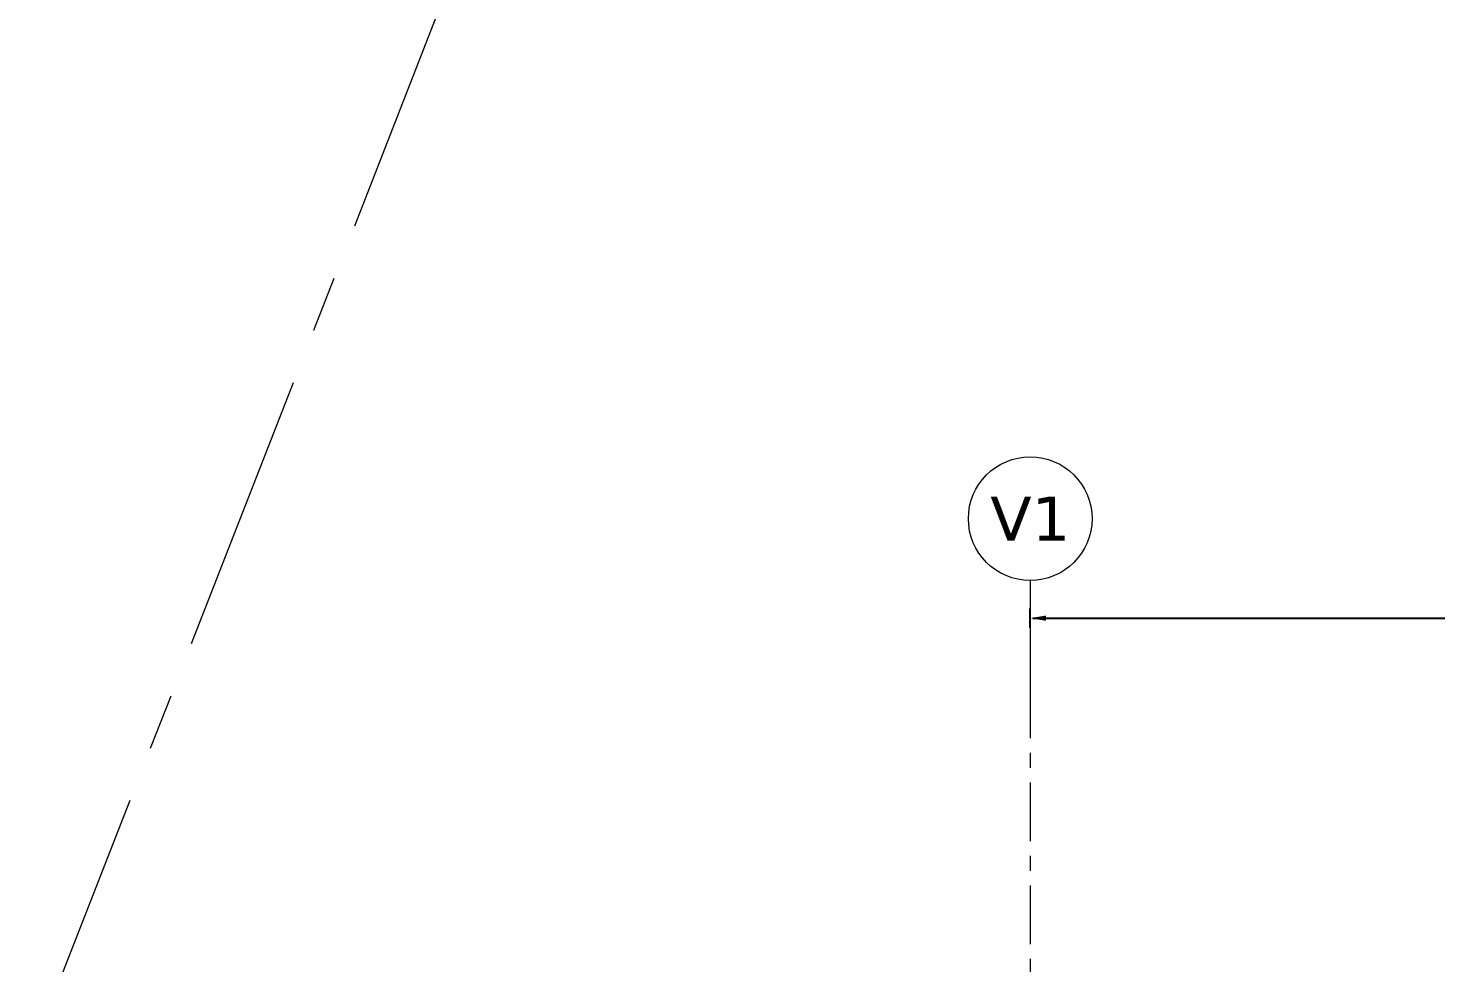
# Model space of a CAD drawing. Extents: x 1878645 to 3043969, y -1160829 to -603973.
# Drawn here: x 2780498 to 2790063, y -646472 to -640121 of the extents above; entities that cross this region are included whole.
import ezdxf
from ezdxf.enums import TextEntityAlignment as Align

# ---------------------------------------------------------------- set-up
doc = ezdxf.new("R2010")
doc.units = 0
doc.header["$LTSCALE"] = 100
doc.header["$PDMODE"] = 66
doc.linetypes.add('Center', pattern=[50.8, 31.75, -6.35, 6.35, -6.35])
doc.linetypes.add('Grids', pattern=[7, 4, -1, 1, -1])
doc.layers.get('Defpoints').update_dxf_attribs({"lineweight": 0})
for name, color, linetype in [('A-DIMN-100', 5, 'Continuous'), ('COMMENTS', 30, 'Continuous'), ('Dim', 3, 'Continuous'), ('RETAIN-WALL', 1, 'Continuous')]:
    doc.layers.add(name, color=color, linetype=linetype)
for name, color, linetype, lineweight in [('A-GRID', 8, 'Grids', 0), ('A-GRID-TAG', 3, 'Continuous', 0), ('A-SITE-BDRY', 6, 'Center', 70)]:
    doc.layers.add(name, color=color, linetype=linetype, lineweight=lineweight)
doc.styles.add('ARIAL', font='arial.ttf')
doc.styles.get("Standard").update_dxf_attribs({"font": 'verdana.ttf'})
doc.dimstyles.new('A-150-DIM-EXT_MAIN(FT)', dxfattribs={"dimscale": 0, "dimtxt": 200, "dimasz": 18, "dimexe": 100, "dimexo": 100, "dimgap": 50, "dimtad": 1, "dimdec": 0, "dimdsep": 46, "dimtxsty": 'ARIAL', "dimblk": 'A3', "dimcen": 0.025, "dimse1": 1, "dimse2": 1, "dimclrd": 256, "dimclre": 256, "dimclrt": 7, "dimazin": 2, "dimtfac": 1, "dimtdec": 0, "dimtix": 1, "dimtmove": 2, "dimatfit": 3, "dimldrblk": 'WSA-DOT-100', "dimfxl": 1, "dimtolj": 1, "dimtzin": 0, "dimarcsym": 0})

# ---------------------------------------------------------------- blocks, each defined once
blk = doc.blocks.new('*U14')
at = {"layer": 'A-GRID-TAG', "color": 8, "linetype": 'Grids', "lineweight": 15}
for p, q in [((0, 8), (0, 4)), ((0, 4), (0, 0))]:
    blk.add_line(p, q, dxfattribs=at)
at = {"layer": 'A-GRID-TAG', "linetype": 'Continuous'}
blk.add_circle((0, 13), 5, dxfattribs=at)
at = {"layer": 'A-GRID-TAG', "color": 7}
blk.add_attdef('GN', text='', height=4, dxfattribs=at).set_placement((0, 13), align=Align.MIDDLE_CENTER)
blk = doc.blocks.new('A2')
at = {"layer": 'Dim', "linetype": 'ByBlock', "lineweight": -2, "extrusion": (0, 0, -1)}
blk.add_lwpolyline([(6, 0), (12.2, 0)], dxfattribs=at)
blk.add_solid([(6, -1), (0, 0), (6, 1)], dxfattribs=at)
blk = doc.blocks.new('A3')
at = {"layer": 'Dim', "linetype": 'ByBlock', "lineweight": -2}
blk.add_line((0, 3.59), (0, -3.59), dxfattribs=at)
blk.add_blockref('A2', (0, 0), dxfattribs=at)
blk = doc.blocks.new('*D1617')
at = {"layer": 'Defpoints', "color": 0}
for p in [(2787306.7, -644129.5), (2795706.7, -644129.5), (2795706.7, -644129.5)]:
    blk.add_point(p, dxfattribs=at)
at = {"layer": 'Dim', "lineweight": -2}
blk.add_line((2787324.7, -644129.5), (2795688.7, -644129.5), dxfattribs=at)
at = {"layer": 'Dim', "lineweight": -2, "xscale": 18, "yscale": 18, "zscale": 18, "rotation": 180}
blk.add_blockref('A3', (2787306.7, -644129.5), dxfattribs=at)
at = {"layer": 'Dim', "lineweight": -2, "xscale": 18, "yscale": 18, "zscale": 18}
blk.add_blockref('A3', (2795706.7, -644129.5), dxfattribs=at)
at = {"layer": 'Dim', "color": 7, "insert": (2791506.7, -643977.4), "char_height": 200, "attachment_point": 5, "style": 'ARIAL'}
blk.add_mtext('\\A1;8400', dxfattribs=at)
blk = doc.blocks.new('WSA-DOT-100')
at = {"layer": 'A-DIMN-100', "color": 5}
for p, q in [((0, -200), (0, 200)), ((-200, 0), (200, 0))]:
    blk.add_line(p, q, dxfattribs=at)
at = {"layer": 'A-DIMN-100', "color": 1, "const_width": 60}
blk.add_lwpolyline([(-30, 0, 1), (30, 0, 1)], format="xyb", close=True, dxfattribs=at)
blk = doc.blocks.new('G$C92EAE22F')
at = {"layer": 'RETAIN-WALL', "lineweight": -3}
h = blk.add_hatch(dxfattribs=at)
h.set_pattern_fill('ANSI31', color=11, scale=25)
h.set_pattern_definition([(45, (-2234185.81, 595374.29), (-56.1266008, 56.1266008), [])])
edge = h.paths.add_edge_path()
edge.add_line((33122.7, 0.3), (33122.7, 250))
edge.add_line((33122.7, 250), (222.7, 250))
edge.add_line((222.7, 250), (222.7, 16250.3))
edge.add_line((222.7, 16250.3), (5522.7, 16250.3))
edge.add_line((5522.7, 16250.3), (5522.7, 25850.3))
edge.add_line((5522.7, 25850.3), (28572.7, 25850.3))
edge.add_line((28572.7, 25850.3), (28572.7, 28300.3))
edge.add_line((28572.7, 28300.3), (61172.7, 28300.3))
edge.add_line((61172.7, 28300.3), (61172.7, 250.6))
edge.add_line((61172.7, 250.6), (50722.7, 249.8))
edge.add_line((50722.7, 249.8), (50722.7, -0.2))
edge.add_line((50722.7, -0.2), (61422.7, 0.6))
edge.add_line((61422.7, 0.6), (61422.7, 28550.3))
edge.add_line((61422.7, 28550.3), (28322.7, 28550.3))
edge.add_line((28322.7, 28550.3), (28322.7, 26100.3))
edge.add_line((28322.7, 26100.3), (5272.7, 26100.3))
edge.add_line((5272.7, 26100.3), (5272.7, 16500.3))
edge.add_line((5272.7, 16500.3), (-27.3, 16500.3))
edge.add_line((-27.3, 16500.3), (-27.3, 0))
edge.add_line((-27.3, 0), (33122.7, 0))

msp = doc.modelspace()

# ---------------------------------------------------------------- linework, layer by layer
at = {"layer": 'A-GRID'}
msp.add_line((2787306.72455, -644545.37095), (2787306.72455, -679868.20587), dxfattribs=at)
at = {"layer": 'A-SITE-BDRY', "lineweight": 5, "ltscale": 0.6}
msp.add_lwpolyline([(2780498.36125, -647141.26901), (2785300.61314, -634850.98458), (2849167.86211, -631244.59534), (2848967.02895, -643275.05165)], dxfattribs=at)

# ---------------------------------------------------------------- block references
at = {"layer": 'A-GRID'}
ref = msp.add_blockref('*U14', (2787306.72455, -644545.37095), dxfattribs=dict(at, xscale=84, yscale=84, zscale=84, rotation=359.9999999999861))
ref.add_attrib('GN', 'V1', dxfattribs={"layer": 'A-GRID-TAG', "color": 7, "height": 300, "rotation": 360}).set_placement((2787306.72455, -643453.37095), align=Align.MIDDLE_CENTER)
at = {"layer": 'COMMENTS'}
msp.add_blockref('G$C92EAE22F', (2781658.9856, -674595.76998), dxfattribs=at)

# ---------------------------------------------------------------- dimensions: what is measured, and where the dimension line sits
at = {"layer": 'Dim'}
dim = msp.add_linear_dim(base=(2795706.72455, -644129.49239), p1=(2787306.72455, -644129.49239), p2=(2795706.72455, -644129.49239), dimstyle='A-150-DIM-EXT_MAIN(FT)', override={"dimscale": 1}, dxfattribs=at)
dim.commit()
dim.dimension.update_dxf_attribs({"geometry": '*D1617', "text_midpoint": (2791506.72455, -643977.3778)})

doc.saveas('drawing.dxf')
